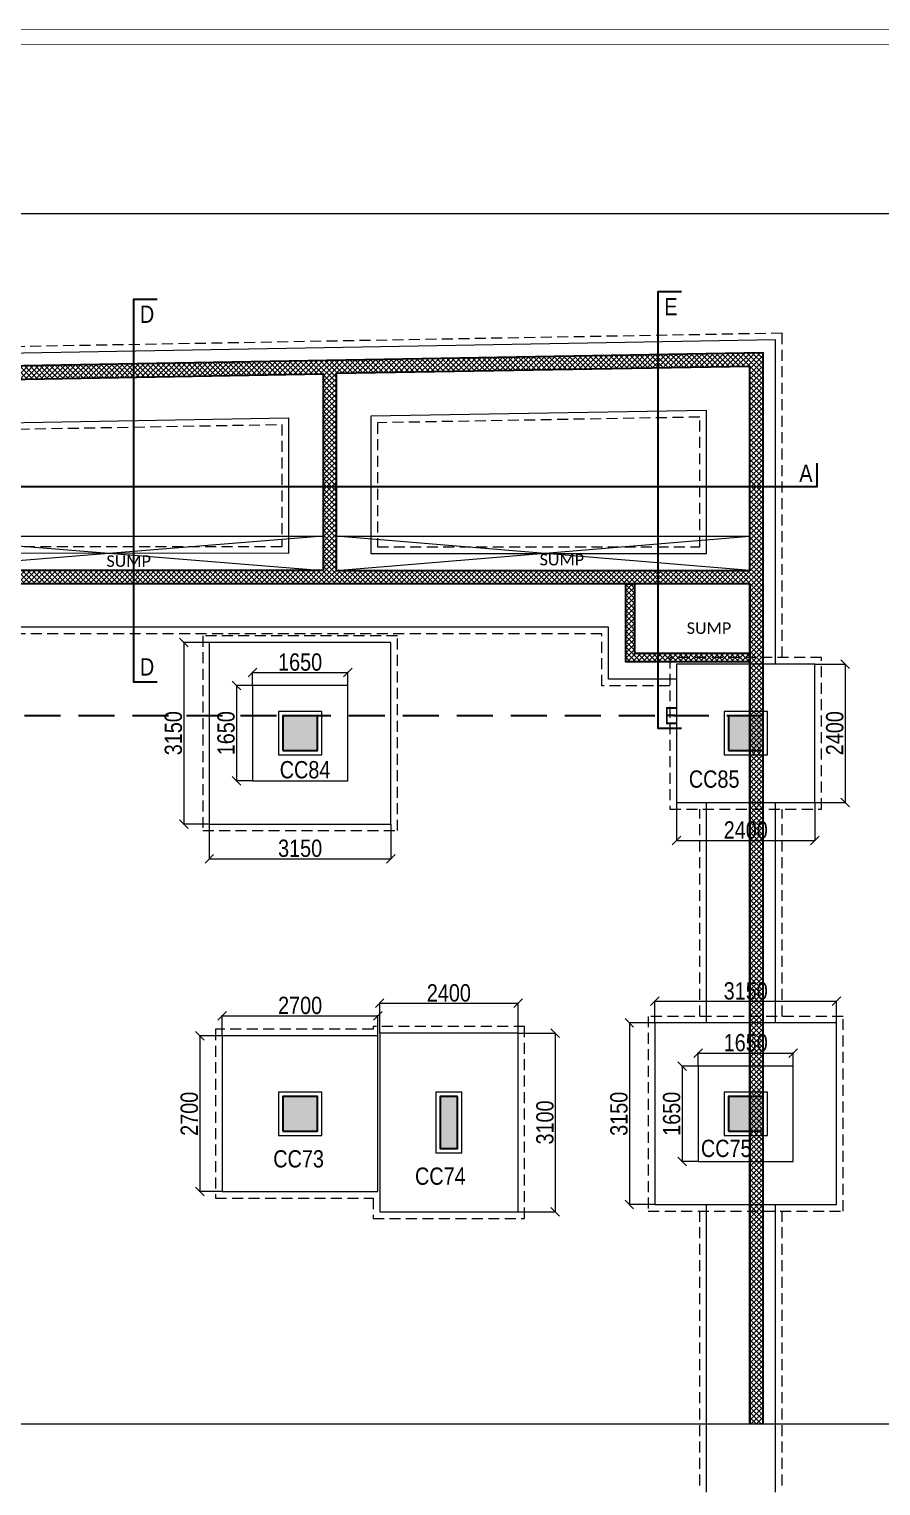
# Model space of a CAD drawing. Header units: millimetres. Extents: x 1112055 to 3390982, y -148532 to 766891.
# Drawn here: x 1771264 to 1786039, y 359073 to 384335 of the extents above; entities that cross this region are included whole.
import ezdxf

# ---------------------------------------------------------------- set-up
doc = ezdxf.new("R2010")
doc.units = ezdxf.units.MM
doc.header["$PDMODE"] = 35
doc.header["$PDSIZE"] = -25
doc.linetypes.add('DASHED2', pattern=[0.375, 0.25, -0.125])
doc.linetypes.add('Hidden', pattern=[9.525, 6.35, -3.175])
for name, color, linetype, lineweight in [('A_Cut-out', 251, 'Continuous', 9), ('B COL. NO.', 3, 'Continuous', 20), ('B FINAL COLUMN', 1, 'Continuous', 30), ('B FOOTING', 49, 'Continuous', 20), ('B FOOTING DIM', 234, 'Continuous', 9), ('B HATCH', 250, 'Continuous', 0), ('B P.C.C', 251, 'Continuous', 0), ('B TITLE BLOCK', 250, 'Continuous', 0)]:
    doc.layers.add(name, color=color, linetype=linetype, lineweight=lineweight)
doc.layers.add('B Pedestal', color=7, linetype='Continuous', lineweight=9, true_color=0x5c8948)
doc.layers.add('B-COL HT', color=7, linetype='Continuous', lineweight=0, true_color=0x4e4f45)
doc.layers.add('SXO-TEXT-AREA LOCATION', color=7, linetype='Continuous')
doc.styles.get("Standard").update_dxf_attribs({"font": 'arial.ttf'})
doc.styles.add('SWINC', font='swissc.ttf')
doc.dimstyles.new('BHOOMI', dxfattribs={"dimtxt": 230, "dimasz": 150, "dimexe": 10, "dimexo": 0, "dimgap": 25, "dimtad": 1, "dimdec": 0, "dimzin": 0, "dimdsep": 46, "dimtxsty": 'SWINC', "dimblk": 'OBLIQUE', "dimcen": 0.09, "dimclrd": 250, "dimclre": 250, "dimclrt": 256, "dimaunit": 1, "dimadec": 3, "dimazin": 0, "dimtfac": 1, "dimtdec": 0, "dimtofl": 0, "dimtmove": 1, "dimatfit": 3, "dimfxl": 100, "dimtolj": 1, "dimtzin": 0, "dimlwd": 9, "dimlwe": 5, "dimarcsym": 0})

# ---------------------------------------------------------------- blocks, each defined once
blk = doc.blocks.new('_Oblique')
at = {"color": 0, "linetype": 'ByBlock', "lineweight": -2}
blk.add_line((-0.5, -0.5), (0.5, 0.5), dxfattribs=at)
blk = doc.blocks.new('*D1778')
at = {"layer": 'B FOOTING DIM', "color": 250, "lineweight": 5, "ltscale": 0.5, "transparency": 16777216}
for p, q in [((1782870, 366350), (1782870, 366588)), ((1782870, 366578), (1784520, 366578)), ((1784520, 366350), (1784520, 366588))]:
    blk.add_line(p, q, dxfattribs=at)
at = {"layer": 'Defpoints', "color": 0, "ltscale": 0.5, "transparency": 16777216}
for p in [(1784520, 366578), (1782870, 366350), (1784520, 366350)]:
    blk.add_point(p, dxfattribs=at)
at = {"layer": 'B FOOTING DIM', "color": 250, "lineweight": 5, "ltscale": 0.5, "transparency": 16777216, "xscale": 150, "yscale": 150, "zscale": 150, "rotation": 180}
blk.add_blockref('_Oblique', (1782870, 366578), dxfattribs=at)
at = {"layer": 'B FOOTING DIM', "color": 250, "lineweight": 5, "ltscale": 0.5, "transparency": 16777216, "xscale": 150, "yscale": 150, "zscale": 150}
blk.add_blockref('_Oblique', (1784520, 366578), dxfattribs=at)
at = {"layer": 'B FOOTING DIM', "ltscale": 0.5, "transparency": 16777216, "insert": (1783695, 366757), "char_height": 300, "attachment_point": 5, "style": 'SWINC'}
blk.add_mtext('\\A1;1650', dxfattribs=at)
blk = doc.blocks.new('*D1779')
at = {"layer": 'B FOOTING DIM', "color": 250, "lineweight": 5, "ltscale": 0.5, "transparency": 16777216}
for p, q in [((1782870, 366350), (1782580, 366350)), ((1782590, 366350), (1782590, 364700)), ((1782870, 364700), (1782580, 364700))]:
    blk.add_line(p, q, dxfattribs=at)
at = {"layer": 'Defpoints', "color": 0, "ltscale": 0.5, "transparency": 16777216}
for p in [(1782870, 366350), (1782590, 364700), (1782870, 364700)]:
    blk.add_point(p, dxfattribs=at)
at = {"layer": 'B FOOTING DIM', "color": 250, "lineweight": 5, "ltscale": 0.5, "transparency": 16777216, "xscale": 150, "yscale": 150, "zscale": 150}
for p, rotation in [((1782590, 366350), 90), ((1782590, 364700), 270)]:
    blk.add_blockref('_Oblique', p, dxfattribs=dict(at, rotation=rotation))
at = {"layer": 'B FOOTING DIM', "ltscale": 0.5, "transparency": 16777216, "insert": (1782411, 365525), "char_height": 300, "attachment_point": 5, "rotation": 90, "style": 'SWINC'}
blk.add_mtext('\\A1;1650', dxfattribs=at)
blk = doc.blocks.new('*D1780')
at = {"layer": 'B FOOTING DIM', "color": 250, "lineweight": 5, "ltscale": 0.5, "transparency": 16777216}
for p, q in [((1782120, 367100), (1782120, 367486)), ((1782120, 367476), (1785270, 367476)), ((1785270, 367100), (1785270, 367486))]:
    blk.add_line(p, q, dxfattribs=at)
at = {"layer": 'Defpoints', "color": 0, "ltscale": 0.5, "transparency": 16777216}
for p in [(1785270, 367476), (1782120, 367100), (1785270, 367100)]:
    blk.add_point(p, dxfattribs=at)
at = {"layer": 'B FOOTING DIM', "color": 250, "lineweight": 5, "ltscale": 0.5, "transparency": 16777216, "xscale": 150, "yscale": 150, "zscale": 150, "rotation": 180}
blk.add_blockref('_Oblique', (1782120, 367476), dxfattribs=at)
at = {"layer": 'B FOOTING DIM', "color": 250, "lineweight": 5, "ltscale": 0.5, "transparency": 16777216, "xscale": 150, "yscale": 150, "zscale": 150}
blk.add_blockref('_Oblique', (1785270, 367476), dxfattribs=at)
at = {"layer": 'B FOOTING DIM', "ltscale": 0.5, "transparency": 16777216, "insert": (1783695, 367655), "char_height": 300, "attachment_point": 5, "style": 'SWINC'}
blk.add_mtext('\\A1;3150', dxfattribs=at)
blk = doc.blocks.new('*D1781')
at = {"layer": 'B FOOTING DIM', "color": 250, "lineweight": 5, "ltscale": 0.5, "transparency": 16777216}
for p, q in [((1782120, 367100), (1781666, 367100)), ((1781676, 367100), (1781676, 363950)), ((1782120, 363950), (1781666, 363950))]:
    blk.add_line(p, q, dxfattribs=at)
at = {"layer": 'Defpoints', "color": 0, "ltscale": 0.5, "transparency": 16777216}
for p in [(1782120, 367100), (1781676, 363950), (1782120, 363950)]:
    blk.add_point(p, dxfattribs=at)
at = {"layer": 'B FOOTING DIM', "color": 250, "lineweight": 5, "ltscale": 0.5, "transparency": 16777216, "xscale": 150, "yscale": 150, "zscale": 150}
for p, rotation in [((1781676, 367100), 90), ((1781676, 363950), 270)]:
    blk.add_blockref('_Oblique', p, dxfattribs=dict(at, rotation=rotation))
at = {"layer": 'B FOOTING DIM', "ltscale": 0.5, "transparency": 16777216, "insert": (1781497, 365525), "char_height": 300, "attachment_point": 5, "rotation": 90, "style": 'SWINC'}
blk.add_mtext('\\A1;3150', dxfattribs=at)
blk = doc.blocks.new('*D1782')
at = {"layer": 'B FOOTING DIM', "color": 250, "lineweight": 5, "ltscale": 0.5, "transparency": 16777216}
for p, q in [((1775140, 372950), (1775140, 373188)), ((1775140, 373178), (1776790, 373178)), ((1776790, 372950), (1776790, 373188))]:
    blk.add_line(p, q, dxfattribs=at)
at = {"layer": 'Defpoints', "color": 0, "ltscale": 0.5, "transparency": 16777216}
for p in [(1776790, 373178), (1775140, 372950), (1776790, 372950)]:
    blk.add_point(p, dxfattribs=at)
at = {"layer": 'B FOOTING DIM', "color": 250, "lineweight": 5, "ltscale": 0.5, "transparency": 16777216, "xscale": 150, "yscale": 150, "zscale": 150, "rotation": 180}
blk.add_blockref('_Oblique', (1775140, 373178), dxfattribs=at)
at = {"layer": 'B FOOTING DIM', "color": 250, "lineweight": 5, "ltscale": 0.5, "transparency": 16777216, "xscale": 150, "yscale": 150, "zscale": 150}
blk.add_blockref('_Oblique', (1776790, 373178), dxfattribs=at)
at = {"layer": 'B FOOTING DIM', "ltscale": 0.5, "transparency": 16777216, "insert": (1775965, 373357), "char_height": 300, "attachment_point": 5, "style": 'SWINC'}
blk.add_mtext('\\A1;1650', dxfattribs=at)
blk = doc.blocks.new('*D1783')
at = {"layer": 'B FOOTING DIM', "color": 250, "lineweight": 5, "ltscale": 0.5, "transparency": 16777216}
for p, q in [((1775140, 372950), (1774850, 372950)), ((1774860, 372950), (1774860, 371300)), ((1775140, 371300), (1774850, 371300))]:
    blk.add_line(p, q, dxfattribs=at)
at = {"layer": 'Defpoints', "color": 0, "ltscale": 0.5, "transparency": 16777216}
for p in [(1775140, 372950), (1774860, 371300), (1775140, 371300)]:
    blk.add_point(p, dxfattribs=at)
at = {"layer": 'B FOOTING DIM', "color": 250, "lineweight": 5, "ltscale": 0.5, "transparency": 16777216, "xscale": 150, "yscale": 150, "zscale": 150}
for p, rotation in [((1774860, 372950), 90), ((1774860, 371300), 270)]:
    blk.add_blockref('_Oblique', p, dxfattribs=dict(at, rotation=rotation))
at = {"layer": 'B FOOTING DIM', "ltscale": 0.5, "transparency": 16777216, "insert": (1774681, 372125), "char_height": 300, "attachment_point": 5, "rotation": 90, "style": 'SWINC'}
blk.add_mtext('\\A1;1650', dxfattribs=at)
blk = doc.blocks.new('*D1770')
at = {"layer": 'B FOOTING DIM', "color": 250, "lineweight": 5, "ltscale": 0.5, "transparency": 16777216}
for p, q in [((1774390, 370550), (1774390, 369939)), ((1777540, 370550), (1777540, 369939)), ((1774390, 369949), (1777540, 369949))]:
    blk.add_line(p, q, dxfattribs=at)
at = {"layer": 'Defpoints', "color": 0, "ltscale": 0.5, "transparency": 16777216}
for p in [(1774390, 370550), (1777540, 370550), (1777540, 369949)]:
    blk.add_point(p, dxfattribs=at)
at = {"layer": 'B FOOTING DIM', "color": 250, "lineweight": 5, "ltscale": 0.5, "transparency": 16777216, "xscale": 150, "yscale": 150, "zscale": 150, "rotation": 180}
blk.add_blockref('_Oblique', (1774390, 369949), dxfattribs=at)
at = {"layer": 'B FOOTING DIM', "color": 250, "lineweight": 5, "ltscale": 0.5, "transparency": 16777216, "xscale": 150, "yscale": 150, "zscale": 150}
blk.add_blockref('_Oblique', (1777540, 369949), dxfattribs=at)
at = {"layer": 'B FOOTING DIM', "ltscale": 0.5, "transparency": 16777216, "insert": (1775965, 370128), "char_height": 300, "attachment_point": 5, "style": 'SWINC'}
blk.add_mtext('\\A1;3150', dxfattribs=at)
blk = doc.blocks.new('*D1784')
at = {"layer": 'B FOOTING DIM', "color": 250, "lineweight": 5, "ltscale": 0.5, "transparency": 16777216}
for p, q in [((1774390, 373700), (1773936, 373700)), ((1773946, 373700), (1773946, 370550)), ((1774390, 370550), (1773936, 370550))]:
    blk.add_line(p, q, dxfattribs=at)
at = {"layer": 'Defpoints', "color": 0, "ltscale": 0.5, "transparency": 16777216}
for p in [(1774390, 373700), (1773946, 370550), (1774390, 370550)]:
    blk.add_point(p, dxfattribs=at)
at = {"layer": 'B FOOTING DIM', "color": 250, "lineweight": 5, "ltscale": 0.5, "transparency": 16777216, "xscale": 150, "yscale": 150, "zscale": 150}
for p, rotation in [((1773946, 373700), 90), ((1773946, 370550), 270)]:
    blk.add_blockref('_Oblique', p, dxfattribs=dict(at, rotation=rotation))
at = {"layer": 'B FOOTING DIM', "ltscale": 0.5, "transparency": 16777216, "insert": (1773767, 372125), "char_height": 300, "attachment_point": 5, "rotation": 90, "style": 'SWINC'}
blk.add_mtext('\\A1;3150', dxfattribs=at)
blk = doc.blocks.new('*D1771')
at = {"layer": 'B FOOTING DIM', "color": 250, "lineweight": 5, "ltscale": 0.5, "transparency": 16777216}
for p, q in [((1782495, 370925), (1782495, 370256)), ((1784895, 370925), (1784895, 370256)), ((1782495, 370266), (1784895, 370266))]:
    blk.add_line(p, q, dxfattribs=at)
at = {"layer": 'Defpoints', "color": 0, "ltscale": 0.5, "transparency": 16777216}
for p in [(1782495, 370925), (1784895, 370925), (1784895, 370266)]:
    blk.add_point(p, dxfattribs=at)
at = {"layer": 'B FOOTING DIM', "color": 250, "lineweight": 5, "ltscale": 0.5, "transparency": 16777216, "xscale": 150, "yscale": 150, "zscale": 150, "rotation": 180}
blk.add_blockref('_Oblique', (1782495, 370266), dxfattribs=at)
at = {"layer": 'B FOOTING DIM', "color": 250, "lineweight": 5, "ltscale": 0.5, "transparency": 16777216, "xscale": 150, "yscale": 150, "zscale": 150}
blk.add_blockref('_Oblique', (1784895, 370266), dxfattribs=at)
at = {"layer": 'B FOOTING DIM', "ltscale": 0.5, "transparency": 16777216, "insert": (1783695, 370445), "char_height": 300, "attachment_point": 5, "style": 'SWINC'}
blk.add_mtext('\\A1;2400', dxfattribs=at)
blk = doc.blocks.new('*D1785')
at = {"layer": 'B FOOTING DIM', "color": 250, "lineweight": 5, "ltscale": 0.5, "transparency": 16777216}
for p, q in [((1784895, 373325), (1785429, 373325)), ((1785419, 373325), (1785419, 370925)), ((1784895, 370925), (1785429, 370925))]:
    blk.add_line(p, q, dxfattribs=at)
at = {"layer": 'Defpoints', "color": 0, "ltscale": 0.5, "transparency": 16777216}
for p in [(1784895, 373325), (1784895, 370925), (1785419, 370925)]:
    blk.add_point(p, dxfattribs=at)
at = {"layer": 'B FOOTING DIM', "color": 250, "lineweight": 5, "ltscale": 0.5, "transparency": 16777216, "xscale": 150, "yscale": 150, "zscale": 150}
for p, rotation in [((1785419, 373325), 90), ((1785419, 370925), 270)]:
    blk.add_blockref('_Oblique', p, dxfattribs=dict(at, rotation=rotation))
at = {"layer": 'B FOOTING DIM', "ltscale": 0.5, "transparency": 16777216, "insert": (1785240, 372125), "char_height": 300, "attachment_point": 5, "rotation": 90, "style": 'SWINC'}
blk.add_mtext('\\A1;2400', dxfattribs=at)
blk = doc.blocks.new('*D1792')
at = {"layer": 'B FOOTING DIM', "color": 250, "lineweight": 5, "ltscale": 0.5, "transparency": 16777216}
for p, q in [((1774615, 366875), (1774615, 367234)), ((1774615, 367224), (1777315, 367224)), ((1777315, 366875), (1777315, 367234))]:
    blk.add_line(p, q, dxfattribs=at)
at = {"layer": 'Defpoints', "color": 0, "ltscale": 0.5, "transparency": 16777216}
for p in [(1777315, 367224), (1774615, 366875), (1777315, 366875)]:
    blk.add_point(p, dxfattribs=at)
at = {"layer": 'B FOOTING DIM', "color": 250, "lineweight": 5, "ltscale": 0.5, "transparency": 16777216, "xscale": 150, "yscale": 150, "zscale": 150, "rotation": 180}
blk.add_blockref('_Oblique', (1774615, 367224), dxfattribs=at)
at = {"layer": 'B FOOTING DIM', "color": 250, "lineweight": 5, "ltscale": 0.5, "transparency": 16777216, "xscale": 150, "yscale": 150, "zscale": 150}
blk.add_blockref('_Oblique', (1777315, 367224), dxfattribs=at)
at = {"layer": 'B FOOTING DIM', "ltscale": 0.5, "transparency": 16777216, "insert": (1775965, 367403), "char_height": 300, "attachment_point": 5, "style": 'SWINC'}
blk.add_mtext('\\A1;2700', dxfattribs=at)
blk = doc.blocks.new('*D1793')
at = {"layer": 'B FOOTING DIM', "color": 250, "lineweight": 5, "ltscale": 0.5, "transparency": 16777216}
for p, q in [((1774615, 366875), (1774213, 366875)), ((1774223, 366875), (1774223, 364175)), ((1774615, 364175), (1774213, 364175))]:
    blk.add_line(p, q, dxfattribs=at)
at = {"layer": 'Defpoints', "color": 0, "ltscale": 0.5, "transparency": 16777216}
for p in [(1774615, 366875), (1774223, 364175), (1774615, 364175)]:
    blk.add_point(p, dxfattribs=at)
at = {"layer": 'B FOOTING DIM', "color": 250, "lineweight": 5, "ltscale": 0.5, "transparency": 16777216, "xscale": 150, "yscale": 150, "zscale": 150}
for p, rotation in [((1774223, 366875), 90), ((1774223, 364175), 270)]:
    blk.add_blockref('_Oblique', p, dxfattribs=dict(at, rotation=rotation))
at = {"layer": 'B FOOTING DIM', "ltscale": 0.5, "transparency": 16777216, "insert": (1774044, 365525), "char_height": 300, "attachment_point": 5, "rotation": 90, "style": 'SWINC'}
blk.add_mtext('\\A1;2700', dxfattribs=at)
blk = doc.blocks.new('*D1794')
at = {"layer": 'B FOOTING DIM', "color": 250, "lineweight": 5, "ltscale": 0.5, "transparency": 16777216}
for p, q in [((1777345, 366925), (1777345, 367451)), ((1777345, 367441), (1779745, 367441)), ((1779745, 366925), (1779745, 367451))]:
    blk.add_line(p, q, dxfattribs=at)
at = {"layer": 'Defpoints', "color": 0, "ltscale": 0.5, "transparency": 16777216}
for p in [(1779745, 367441), (1777345, 366925), (1779745, 366925)]:
    blk.add_point(p, dxfattribs=at)
at = {"layer": 'B FOOTING DIM', "color": 250, "lineweight": 5, "ltscale": 0.5, "transparency": 16777216, "xscale": 150, "yscale": 150, "zscale": 150, "rotation": 180}
blk.add_blockref('_Oblique', (1777345, 367441), dxfattribs=at)
at = {"layer": 'B FOOTING DIM', "color": 250, "lineweight": 5, "ltscale": 0.5, "transparency": 16777216, "xscale": 150, "yscale": 150, "zscale": 150}
blk.add_blockref('_Oblique', (1779745, 367441), dxfattribs=at)
at = {"layer": 'B FOOTING DIM', "ltscale": 0.5, "transparency": 16777216, "insert": (1778545, 367620), "char_height": 300, "attachment_point": 5, "style": 'SWINC'}
blk.add_mtext('\\A1;2400', dxfattribs=at)
blk = doc.blocks.new('*D1795')
at = {"layer": 'B FOOTING DIM', "color": 250, "lineweight": 5, "ltscale": 0.5, "transparency": 16777216}
for p, q in [((1779745, 366925), (1780402, 366925)), ((1780392, 366925), (1780392, 363825)), ((1779745, 363825), (1780402, 363825))]:
    blk.add_line(p, q, dxfattribs=at)
at = {"layer": 'Defpoints', "color": 0, "ltscale": 0.5, "transparency": 16777216}
for p in [(1779745, 366925), (1779745, 363825), (1780392, 363825)]:
    blk.add_point(p, dxfattribs=at)
at = {"layer": 'B FOOTING DIM', "color": 250, "lineweight": 5, "ltscale": 0.5, "transparency": 16777216, "xscale": 150, "yscale": 150, "zscale": 150}
for p, rotation in [((1780392, 366925), 90), ((1780392, 363825), 270)]:
    blk.add_blockref('_Oblique', p, dxfattribs=dict(at, rotation=rotation))
at = {"layer": 'B FOOTING DIM', "ltscale": 0.5, "transparency": 16777216, "insert": (1780213, 365375), "char_height": 300, "attachment_point": 5, "rotation": 90, "style": 'SWINC'}
blk.add_mtext('\\A1;3100', dxfattribs=at)

msp = doc.modelspace()

# ---------------------------------------------------------------- hatches: boundary and pattern name
at = {"layer": 'B HATCH', "lineweight": 0}
h = msp.add_hatch(dxfattribs=at)
h.set_pattern_fill('ANSI37', color=250, scale=20, style=0)
h.set_pattern_definition([(45, (7134.36, -143645.765), (-44.9012806, 44.9012806), []), (135, (7134.36, -143645.765), (-44.9012806, -44.9012806), [])])
h.paths.add_polyline_path([(1783764.9, 374944.1), (1783764.9, 378487), (1776589.9, 378361.1), (1776589.9, 374944.3)], flags=16)
h.paths.add_polyline_path([(1757900.9, 375490.9), (1762849.9, 375490.9), (1762849.9, 378119.7), (1757900.9, 378032.9)], flags=16)
h.paths.add_polyline_path([(1764739.9, 378153.1), (1765189.9, 378161), (1765189.9, 374943.9), (1764739.9, 374943.9)], flags=16)
h.paths.add_polyline_path([(1768934.9, 378226.8), (1776364.6, 378357.2), (1776364.6, 374944.3), (1768934.9, 374944.5)], flags=16)
h.paths.add_polyline_path([(1765419.9, 374944.6), (1765419.9, 378165.1), (1768704.9, 378222.7), (1768704.9, 374944.5)])
h.paths.add_polyline_path([(1743651.3, 360143.1), (1783994.9, 360143.1), (1783994.9, 378721.1), (1757670.9, 378259.1), (1757670.9, 375490.9), (1753168.9, 375490.9), (1753168.9, 374905.7), (1743651.3, 374905.7)])
h.paths.add_polyline_path([(1743651.3, 360143.1), (1783764.9, 360143.1), (1783764.9, 374714.1), (1764726.5, 374714.7), (1764726.5, 372055.1), (1764509.9, 372055.1), (1764509.9, 378149.1), (1763079.9, 378124), (1763079.9, 372055.1), (1762849.9, 372055.1), (1762849.9, 375260.9), (1753398.9, 375260.9), (1753398.9, 374675.7), (1743651.3, 374675.7)])
at = {"layer": 'B HATCH'}
h = msp.add_hatch(dxfattribs=at)
h.set_pattern_fill('ANSI37', color=250, scale=20, style=0)
h.set_pattern_definition([(45, (-101356.754, -143645.765), (-44.9012806, 44.9012806), []), (135, (-101356.754, -143645.765), (-44.9012806, -44.9012806), [])])
h.paths.add_polyline_path([(1783765.2, 373364.1), (1781614.9, 373364.1), (1781614.9, 374711.7), (1781764.9, 374714.1), (1781764.9, 373514.1), (1783764.9, 373514.1)])
at = {"layer": 'B-COL HT', "lineweight": 0}
h = msp.add_hatch(color=250, dxfattribs=at)
h.dxf.hatch_style = 1
h.paths.add_polyline_path([(1775664.9, 371825.1), (1776264.9, 371825.1), (1776264.9, 372425.1), (1775664.9, 372425.1)])
h = msp.add_hatch(color=250, dxfattribs=at)
h.dxf.hatch_style = 1
h.paths.add_polyline_path([(1783394.9, 371825.1), (1783994.9, 371825.1), (1783994.9, 372425.1), (1783394.9, 372425.1)])
h = msp.add_hatch(color=250, dxfattribs=at)
h.dxf.hatch_style = 1
h.paths.add_polyline_path([(1775664.9, 365225.1), (1776264.9, 365225.1), (1776264.9, 365825.1), (1775664.9, 365825.1)])
h = msp.add_hatch(color=250, dxfattribs=at)
h.dxf.hatch_style = 1
h.paths.add_polyline_path([(1778694.9, 365825.1), (1778394.9, 365825.1), (1778394.9, 364924.9), (1778694.9, 364924.9)])
h = msp.add_hatch(color=250, dxfattribs=at)
h.dxf.hatch_style = 1
h.paths.add_polyline_path([(1783394.9, 365225.1), (1783994.9, 365225.1), (1783994.9, 365825.1), (1783394.9, 365825.1)])

# ---------------------------------------------------------------- linework, layer by layer
at = {"color": 6, "lineweight": 30}
for points in [[(1782582.3, 379777.2), (1782173, 379777.2), (1782173, 372209.7), (1782582.3, 372209.7)], [(1773486.5, 379647.4), (1773077.3, 379647.4), (1773077.3, 373014.8), (1773486.5, 373014.8)], [(1756505.6, 376810.2), (1756505.6, 376400.9), (1784934.1, 376400.9), (1784934.1, 376810.2)]]:
    msp.add_lwpolyline(points, dxfattribs=at)
at = {"color": 16, "linetype": 'DASHED2', "lineweight": 30, "ltscale": 2500}
msp.add_lwpolyline([(1783994.9, 360143.1), (1783994.9, 372425.1), (1743651.3, 372425.1)], dxfattribs=at)
at = {"layer": 'A_Cut-out', "ltscale": 10}
for p, q in [((1776364.6, 375544), (1768934.9, 374944.5)), ((1768934.9, 375544), (1776364.6, 374944.3)), ((1776589.9, 374944.3), (1783764.9, 375544)), ((1783764.9, 374944.1), (1776589.9, 375544))]:
    msp.add_line(p, q, dxfattribs=at)
for points in [[(1768934.9, 375544), (1776364.6, 375544)], [(1776589.9, 375544), (1783764.9, 375544)]]:
    msp.add_lwpolyline(points, dxfattribs=at)
at = {"layer": 'B FINAL COLUMN', "color": 1, "lineweight": 30}
msp.add_line((1783764.9, 374714.1), (1783764.9, 360143.1), dxfattribs=at)
at = {"layer": 'B FINAL COLUMN', "color": 16, "lineweight": 30}
for points in [[(1783994.9, 360143.1), (1783994.9, 378721.1), (1757670.9, 378259.1), (1757670.9, 375490.9), (1753168.9, 375490.9), (1753168.9, 374905.7)], [(1783764.9, 360143.1), (1783764.9, 374714.1), (1764726.5, 374714.7), (1764726.5, 372055.1), (1764509.9, 372055.1), (1764509.9, 378149.1), (1763079.9, 378124), (1763079.9, 372055.1), (1762849.9, 372055.1), (1762849.9, 375260.9), (1753398.9, 375260.9), (1753398.9, 374675.7), (1743651.3, 374675.7)]]:
    msp.add_lwpolyline(points, dxfattribs=at)
at = {"layer": 'B FINAL COLUMN', "color": 1, "lineweight": 30}
for points in [[(1783764.9, 374944.1), (1783764.9, 378487), (1776589.9, 378361.1), (1776589.9, 374944.3), (1783764.9, 374944.1)], [(1783765.2, 373364.1), (1781614.9, 373364.1), (1781614.9, 374711.7), (1781764.9, 374714.1), (1781764.9, 373514.1), (1783764.9, 373514.1), (1783765.2, 373364.1)]]:
    msp.add_lwpolyline(points, dxfattribs=at)
msp.add_lwpolyline([(1768934.9, 378226.8), (1776364.6, 378357.2), (1776364.6, 374944.3), (1768934.9, 374944.5)], close=True, dxfattribs=at)
at = {"layer": 'B FINAL COLUMN'}
for points in [[(1775664.9, 371825.1), (1776264.9, 371825.1), (1776264.9, 372425.1), (1775664.9, 372425.1)], [(1783394.9, 371825.1), (1783994.9, 371825.1), (1783994.9, 372425.1), (1783394.9, 372425.1)], [(1775664.9, 365225.1), (1776264.9, 365225.1), (1776264.9, 365825.1), (1775664.9, 365825.1)], [(1778694.9, 365825.1), (1778394.9, 365825.1), (1778394.9, 364924.9), (1778694.9, 364924.9)], [(1783394.9, 365225.1), (1783994.9, 365225.1), (1783994.9, 365825.1), (1783394.9, 365825.1)]]:
    msp.add_lwpolyline(points, close=True, dxfattribs=at)
at = {"layer": 'B FOOTING'}
for points in [[(1786529.8, 360143.1), (1743651.3, 360143.1), (1743651.3, 381138.1), (1786529.8, 381138.1)], [(1783014.9, 375244.1), (1783014.9, 377723.8), (1777189.9, 377621.5), (1777189.9, 375244.3)], [(1769535, 377487.2), (1775764.5, 377596.5), (1775764.6, 375244.3), (1769534.9, 375244.5)], [(1774389.9, 370550.1), (1777539.9, 370550.1), (1777539.9, 373700.1), (1774389.9, 373700.1)], [(1782494.9, 370925.1), (1784894.9, 370925.1), (1784894.9, 373325.1), (1782494.9, 373325.1)], [(1775139.9, 371300.1), (1776789.9, 371300.1), (1776789.9, 372950.1), (1775139.9, 372950.1)], [(1782119.9, 363950.1), (1785269.9, 363950.1), (1785269.9, 367100.1), (1782119.9, 367100.1)], [(1774614.9, 364175.1), (1777314.9, 364175.1), (1777314.9, 366875.1), (1774614.9, 366875.1)], [(1777344.9, 363825), (1779744.9, 363825), (1779744.9, 366925), (1777344.9, 366925)], [(1782869.9, 364700.1), (1784519.9, 364700.1), (1784519.9, 366350.1), (1782869.9, 366350.1)]]:
    msp.add_lwpolyline(points, close=True, dxfattribs=at)
for points in [[(1784214.3, 373325.1), (1784214.3, 378944.4), (1757451.5, 378474.7), (1757451.5, 375710.3), (1752949.5, 375710.3), (1752949.5, 375125.1), (1743651.3, 375125.1)], [(1782494.9, 373064.1), (1781314.9, 373064.1), (1781314.9, 373964.2), (1765326.5, 373964.6), (1765326.5, 373400.1)], [(1783014.9, 367100.1), (1783014.9, 370925.1)], [(1784214.3, 367100.1), (1784214.3, 370925.1)], [(1783014.9, 358965.1), (1783014.9, 363950.1)], [(1784214.3, 358965.1), (1784214.3, 363950.1)]]:
    msp.add_lwpolyline(points, dxfattribs=at)
at = {"layer": 'B P.C.C', "color": 250, "linetype": 'Hidden', "lineweight": 0, "ltscale": 30}
for points in [[(1784329.3, 373440.1), (1784329.3, 379061.5), (1757336.5, 378587.7), (1757336.5, 375825.3), (1752834.5, 375825.3), (1752834.5, 375240.1), (1743651.3, 375240.1)], [(1782379.9, 372949.1), (1781199.9, 372949.1), (1781199.9, 373849.2), (1765441.5, 373849.6), (1765441.5, 373400.1)], [(1782899.9, 367215.1), (1782899.9, 370810.1)], [(1784329.3, 367215.1), (1784329.3, 370810.1)], [(1777229.9, 364060.1), (1777229.9, 363710), (1779859.9, 363710), (1779859.9, 367040), (1777229.9, 367040), (1777229.9, 366990.1), (1774499.9, 366990.1), (1774499.9, 364060.1), (1777229.9, 364060.1)], [(1782899.9, 359080.1), (1782899.9, 363835.1)], [(1784329.3, 359080.1), (1784329.3, 363835.1)]]:
    msp.add_lwpolyline(points, dxfattribs=at)
for points in [[(1769649.9, 377374.2), (1775649.5, 377479.5), (1775649.6, 375359.3), (1769649.9, 375359.5)], [(1782899.9, 375359.1), (1782899.9, 377606.7), (1777304.9, 377508.5), (1777304.9, 375359.3)], [(1774274.9, 370435.1), (1777654.9, 370435.1), (1777654.9, 373815.1), (1774274.9, 373815.1)], [(1782379.9, 370810.1), (1785009.9, 370810.1), (1785009.9, 373440.1), (1782379.9, 373440.1)], [(1782004.9, 363835.1), (1785384.9, 363835.1), (1785384.9, 367215.1), (1782004.9, 367215.1)]]:
    msp.add_lwpolyline(points, close=True, dxfattribs=at)
at = {"layer": 'B Pedestal', "color": 87, "lineweight": 9}
for points in [[(1775589.9, 371750.1), (1776339.9, 371750.1), (1776339.9, 372500.1), (1775589.9, 372500.1)], [(1783319.9, 371750.1), (1784069.9, 371750.1), (1784069.9, 372500.1), (1783319.9, 372500.1)], [(1775589.9, 365150.1), (1776339.9, 365150.1), (1776339.9, 365900.1), (1775589.9, 365900.1)], [(1778769.9, 365900.1), (1778319.9, 365900.1), (1778319.9, 364849.9), (1778769.9, 364849.9)], [(1783319.9, 365150.1), (1784069.9, 365150.1), (1784069.9, 365900.1), (1783319.9, 365900.1)]]:
    msp.add_lwpolyline(points, close=True, dxfattribs=at)
at = {"layer": 'B TITLE BLOCK', "color": 1, "const_width": 8.39}
msp.add_lwpolyline([(1739657.8, 384330.6), (1795968.9, 384330.6), (1795968.9, 346435.2), (1739657.8, 346435.2)], close=True, dxfattribs=at)
at = {"layer": 'B TITLE BLOCK', "color": 250, "lineweight": 0, "const_width": 8.39}
msp.add_lwpolyline([(1739917.8, 384070.6), (1795708.9, 384070.6), (1795708.9, 346695.2), (1739917.8, 346695.2)], close=True, dxfattribs=at)

# ---------------------------------------------------------------- texts
at = {"color": 6, "lineweight": 30, "style": 'SWINC'}
for s, p in [('D', (1773185.7, 379240.8)), ('E', (1782281.4, 379370.5)), ('A', (1784624.1, 376483)), ('D', (1773185.7, 373125.4)), ('E', (1782281.4, 372280.9))]:
    msp.add_text(s, height=300, dxfattribs=at).set_placement(p)
at = {"layer": 'B COL. NO.', "style": 'SWINC'}
for s, p in [('CC84', (1775611.4, 371342.1)), ('CC85', (1782708.5, 371180)), ('CC75', (1782918.1, 364775.6)), ('CC73', (1775499.3, 364594.1)), ('CC74', (1777958.1, 364293.9))]:
    msp.add_text(s, height=300, dxfattribs=at).set_placement(p)
at = {"layer": 'SXO-TEXT-AREA LOCATION', "char_height": 200, "attachment_point": 1}
for insert in [(1772605.6, 375210), (1780119.7, 375235.2), (1782672.3, 374046.9)]:
    msp.add_mtext('\\pxqc;{\\fCalibri|b0|i0|c0|p34;SUMP}', dxfattribs=dict(at, insert=insert))

# ---------------------------------------------------------------- dimensions: what is measured, and where the dimension line sits
at = {"layer": 'B FOOTING DIM', "color": 250, "ltscale": 0.5}
for base, p1, p2, picture, middle in [((1773946, 370550.1), (1774389.9, 373700.1), (1774389.9, 370550.1), '*D1784', (1773767, 372125.1)), ((1785418.9, 370925.1), (1784894.9, 373325.1), (1784894.9, 370925.1), '*D1785', (1785239.7, 372125.1)), ((1774860.3, 371300.1), (1775139.9, 372950.1), (1775139.9, 371300.1), '*D1783', (1774681.3, 372125.1)), ((1781676, 363950.1), (1782119.9, 367100.1), (1782119.9, 363950.1), '*D1781', (1781497, 365525.1)), ((1774222.9, 364175.1), (1774614.9, 366875.1), (1774614.9, 364175.1), '*D1793', (1774043.7, 365525.1)), ((1780392.3, 363825), (1779744.9, 366925), (1779744.9, 363825), '*D1795', (1780213.3, 365375)), ((1782590.3, 364700.1), (1782869.9, 366350.1), (1782869.9, 364700.1), '*D1779', (1782411.3, 365525.1))]:
    dim = msp.add_linear_dim(base=base, p1=p1, p2=p2, angle=90, dimstyle='BHOOMI', override={"dimtxt": 300, "dimlwd": 5}, dxfattribs=at)
    dim.commit()
    dim.dimension.update_dxf_attribs({"geometry": picture, "text_midpoint": middle})
for base, p1, p2, picture, middle in [((1776789.9, 373178.3), (1775139.9, 372950.1), (1776789.9, 372950.1), '*D1782', (1775964.9, 373357.3)), ((1784894.9, 370266.3), (1782494.9, 370925.1), (1784894.9, 370925.1), '*D1771', (1783694.9, 370445.5)), ((1777539.9, 369949.5), (1774389.9, 370550.1), (1777539.9, 370550.1), '*D1770', (1775964.9, 370128.5)), ((1779744.9, 367441.3), (1777344.9, 366925), (1779744.9, 366925), '*D1794', (1778544.9, 367620.5)), ((1785269.9, 367476.3), (1782119.9, 367100.1), (1785269.9, 367100.1), '*D1780', (1783694.9, 367655.3)), ((1777314.9, 367224.1), (1774614.9, 366875.1), (1777314.9, 366875.1), '*D1792', (1775964.9, 367403.3)), ((1784519.9, 366578.3), (1782869.9, 366350.1), (1784519.9, 366350.1), '*D1778', (1783694.9, 366757.3))]:
    dim = msp.add_linear_dim(base=base, p1=p1, p2=p2, dimstyle='BHOOMI', override={"dimtxt": 300, "dimlwd": 5}, dxfattribs=at)
    dim.commit()
    dim.dimension.update_dxf_attribs({"geometry": picture, "text_midpoint": middle})

doc.saveas('drawing.dxf')
